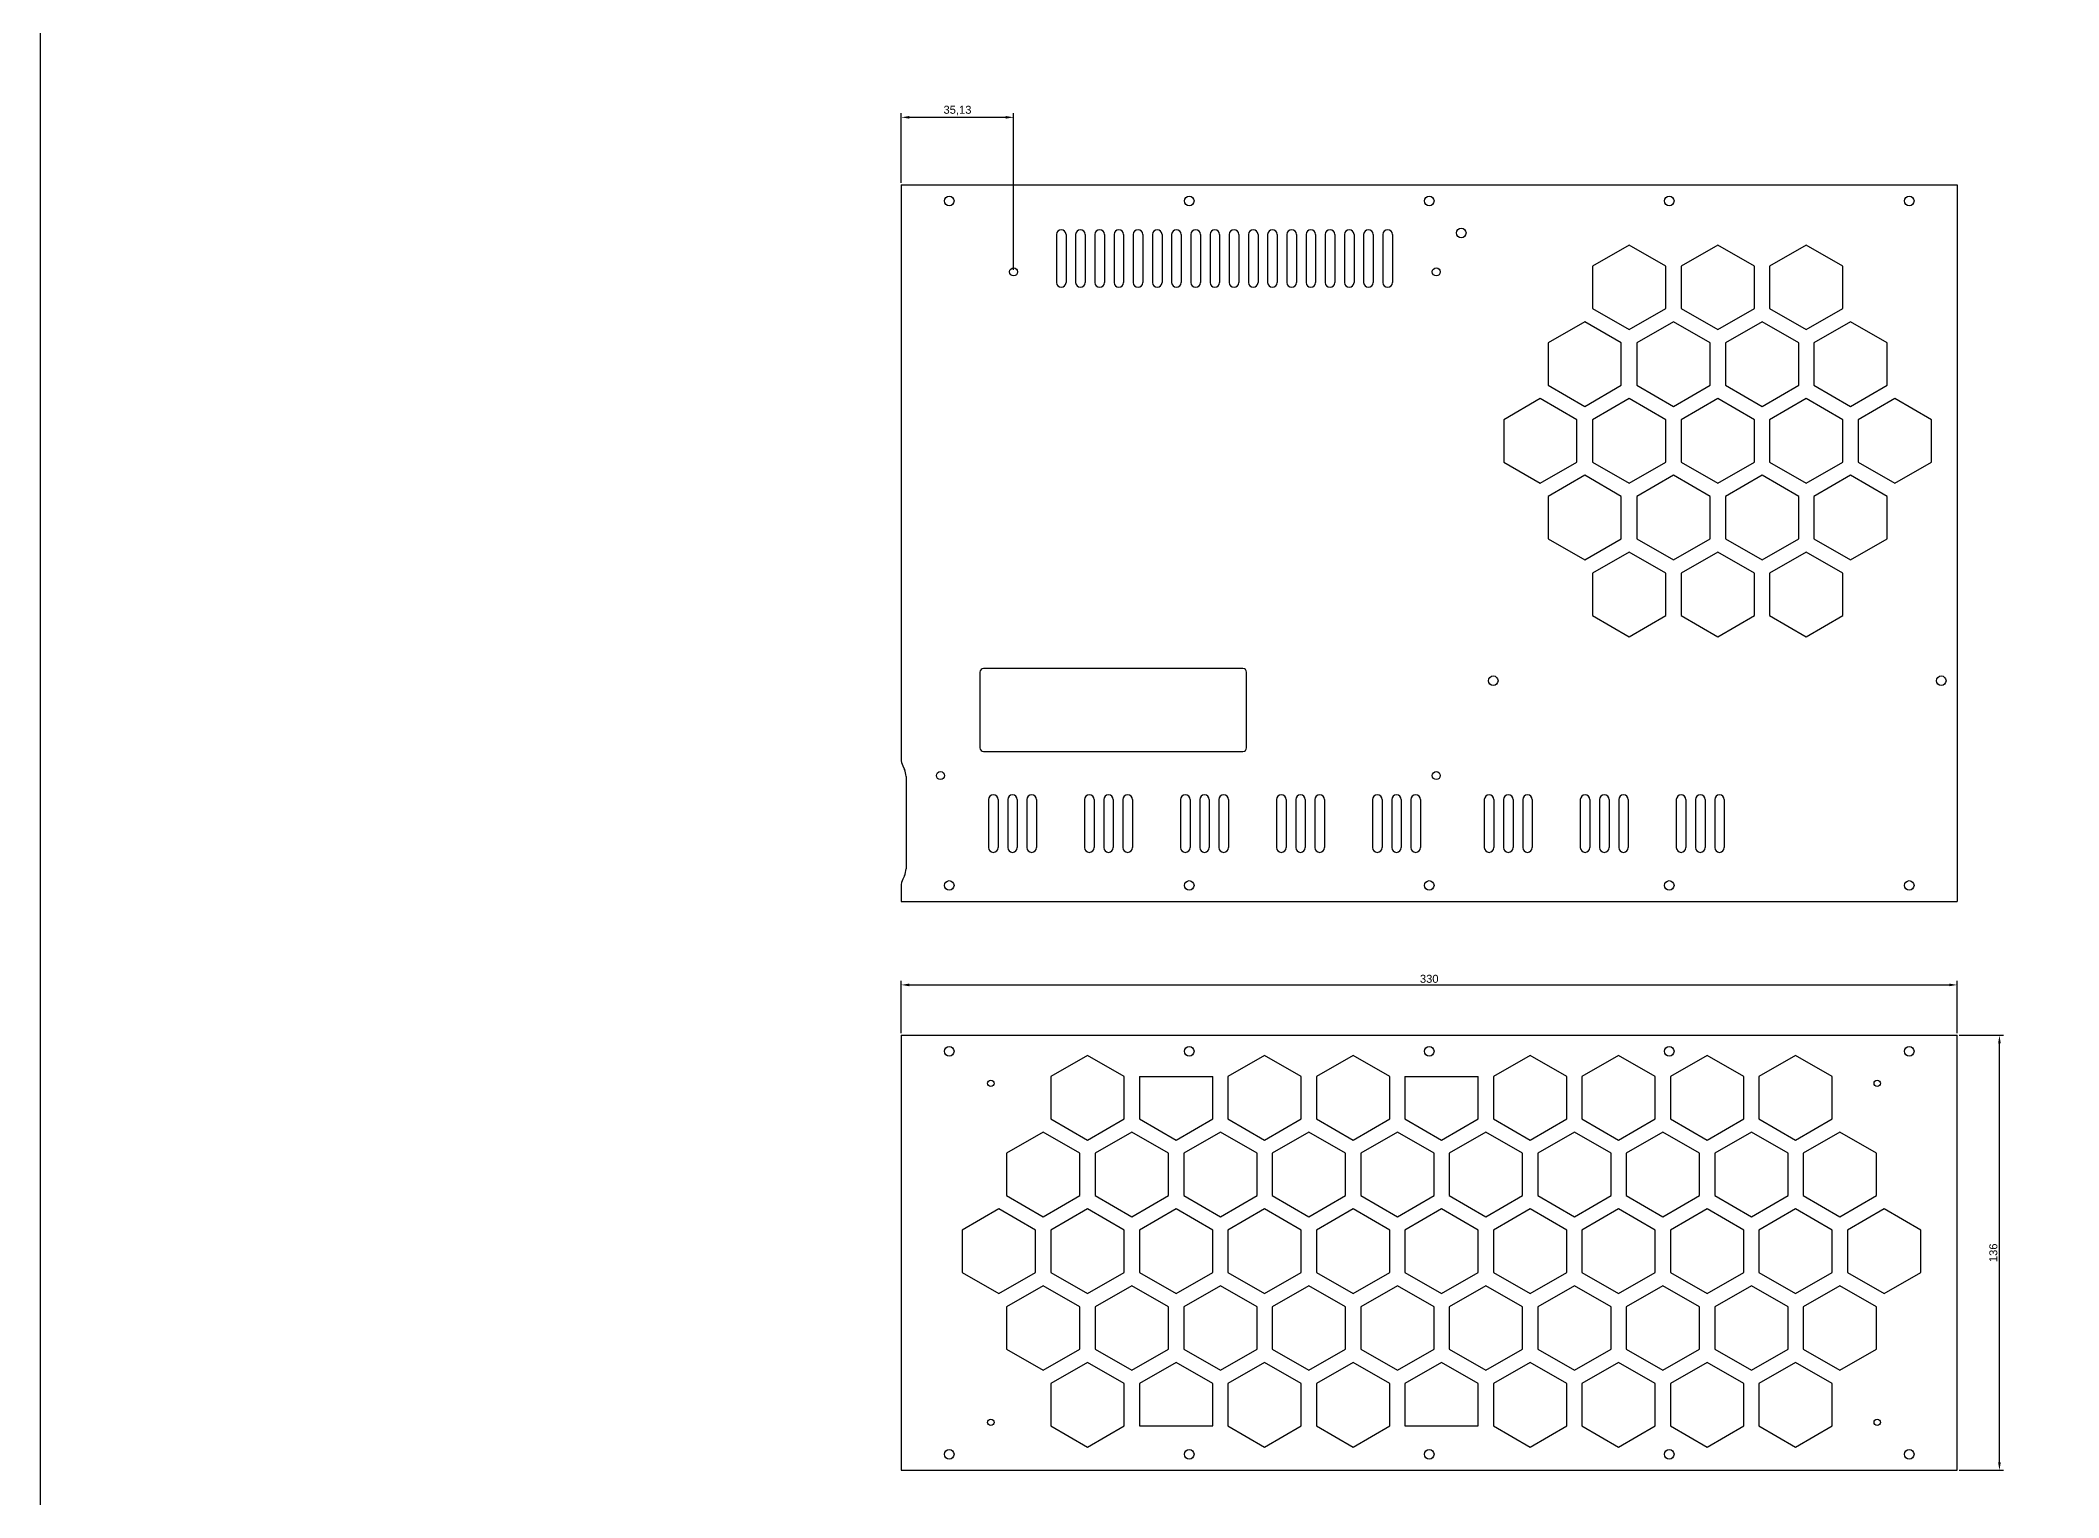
# Model space of a CAD drawing. Header units: millimetres. Extents: x 2208 to 3468, y 425 to 2580.
# Drawn here: x 2208 to 2839, y 1055 to 1510 of the extents above; entities that cross this region are included whole.
import ezdxf

# ---------------------------------------------------------------- set-up
doc = ezdxf.new("R2010")
doc.units = ezdxf.units.MM
doc.styles.get("Standard").update_dxf_attribs({"font": 'arial.ttf'})
doc.dimstyles.new('ISO-25', dxfattribs={"dimtxt": 2.5, "dimasz": 2.5, "dimexe": 1.25, "dimexo": 0.625, "dimtad": 1, "dimtxsty": 'Standard', "dimcen": 2.5, "dimadec": 0, "dimazin": 0, "dimtfac": 1, "dimtmove": 0, "dimatfit": 3, "dimfxl": 1, "dimarcsym": 0})

# ---------------------------------------------------------------- blocks, each defined once
blk = doc.blocks.new('*D54')
at = {"color": 0, "lineweight": -2, "transparency": 16777216}
for p, q in [((2807.62, 1199.12), (2821.43, 1199.12)), ((2820.18, 1065.62), (2820.18, 1196.62)), ((2807.62, 1063.12), (2821.43, 1063.12))]:
    blk.add_line(p, q, dxfattribs=at)
at = {"color": 0, "transparency": 16777216}
for points in [[(2819.76, 1196.62), (2820.6, 1196.62), (2820.18, 1199.12)], [(2819.76, 1065.62), (2820.6, 1065.62), (2820.18, 1063.12)]]:
    blk.add_solid(points, dxfattribs=at)
at = {"layer": 'Defpoints', "color": 0, "transparency": 16777216}
for p in [(2806.99, 1199.12), (2820.18, 1199.12), (2806.99, 1063.12)]:
    blk.add_point(p, dxfattribs=at)
at = {"color": 0, "transparency": 16777216, "insert": (2818.28, 1131.12), "char_height": 2.5, "attachment_point": 5, "rotation": 90}
blk.add_mtext('136', dxfattribs=at)
blk = doc.blocks.new('*D55')
at = {"color": 0, "lineweight": -2, "transparency": 16777216}
for p, q in [((2476.99, 1199.75), (2476.99, 1216.13)), ((2479.49, 1214.88), (2804.49, 1214.88)), ((2806.99, 1199.75), (2806.99, 1216.13))]:
    blk.add_line(p, q, dxfattribs=at)
at = {"color": 0, "transparency": 16777216}
for points in [[(2479.49, 1215.3), (2479.49, 1214.46), (2476.99, 1214.88)], [(2804.49, 1215.3), (2804.49, 1214.46), (2806.99, 1214.88)]]:
    blk.add_solid(points, dxfattribs=at)
at = {"layer": 'Defpoints', "color": 0, "transparency": 16777216}
for p in [(2806.99, 1214.88), (2476.99, 1199.12), (2806.99, 1199.12)]:
    blk.add_point(p, dxfattribs=at)
at = {"color": 0, "transparency": 16777216, "insert": (2641.99, 1216.78), "char_height": 2.5, "attachment_point": 5}
blk.add_mtext('330', dxfattribs=at)
blk = doc.blocks.new('*D97')
at = {"color": 0, "lineweight": -2, "transparency": 16777216}
for p, q in [((2476.99, 1465.6), (2476.99, 1487.38)), ((2479.49, 1486.13), (2509.62, 1486.13)), ((2512.12, 1438.43), (2512.12, 1487.38))]:
    blk.add_line(p, q, dxfattribs=at)
at = {"color": 0, "transparency": 16777216}
for points in [[(2479.49, 1486.54), (2479.49, 1485.71), (2476.99, 1486.13)], [(2509.62, 1486.54), (2509.62, 1485.71), (2512.12, 1486.13)]]:
    blk.add_solid(points, dxfattribs=at)
at = {"layer": 'Defpoints', "color": 0, "transparency": 16777216}
for p in [(2512.12, 1486.13), (2476.99, 1464.98), (2512.12, 1437.81)]:
    blk.add_point(p, dxfattribs=at)
at = {"color": 0, "transparency": 16777216, "insert": (2494.56, 1488.26), "char_height": 2.5, "attachment_point": 5}
blk.add_mtext('35,13', dxfattribs=at)

msp = doc.modelspace()

# ---------------------------------------------------------------- linework, layer by layer
for p, q in [((2476.99, 1464.979), (2806.99, 1464.979)), ((2476.99, 1464.979), (2476.99, 1285.493)), ((2806.99, 1464.979), (2806.99, 1240.979)), ((2525.49, 1449.495), (2525.49, 1434.495)), ((2528.49, 1449.495), (2528.49, 1434.495)), ((2531.49, 1449.495), (2531.49, 1434.495)), ((2534.49, 1449.495), (2534.49, 1434.495)), ((2537.49, 1449.495), (2537.49, 1434.495)), ((2540.49, 1449.495), (2540.49, 1434.495)), ((2543.49, 1449.495), (2543.49, 1434.495)), ((2546.49, 1449.495), (2546.49, 1434.495)), ((2549.49, 1449.495), (2549.49, 1434.495)), ((2552.49, 1449.495), (2552.49, 1434.495)), ((2555.49, 1449.495), (2555.49, 1434.495)), ((2558.49, 1449.495), (2558.49, 1434.495)), ((2561.49, 1449.495), (2561.49, 1434.495)), ((2564.49, 1449.495), (2564.49, 1434.495)), ((2567.49, 1449.495), (2567.49, 1434.495)), ((2570.49, 1449.495), (2570.49, 1434.495)), ((2573.49, 1449.495), (2573.49, 1434.495)), ((2576.49, 1449.495), (2576.49, 1434.495)), ((2579.49, 1449.495), (2579.49, 1434.495)), ((2582.49, 1449.495), (2582.49, 1434.495)), ((2585.49, 1449.495), (2585.49, 1434.495)), ((2588.49, 1449.495), (2588.49, 1434.495)), ((2591.49, 1449.495), (2591.49, 1434.495)), ((2594.49, 1449.495), (2594.49, 1434.495)), ((2597.49, 1449.495), (2597.49, 1434.495)), ((2600.49, 1449.495), (2600.49, 1434.495)), ((2603.49, 1449.495), (2603.49, 1434.495)), ((2606.49, 1449.495), (2606.49, 1434.495)), ((2609.49, 1449.495), (2609.49, 1434.495)), ((2612.49, 1449.495), (2612.49, 1434.495)), ((2615.49, 1449.495), (2615.49, 1434.495)), ((2618.49, 1449.495), (2618.49, 1434.495)), ((2621.49, 1449.495), (2621.49, 1434.495)), ((2624.49, 1449.495), (2624.49, 1434.495)), ((2627.49, 1449.495), (2627.49, 1434.495)), ((2630.49, 1449.495), (2630.49, 1434.495)), ((2704.421, 1446.208), (2692.964, 1439.593)), ((2715.877, 1439.593), (2704.421, 1446.208)), ((2732.134, 1446.208), (2720.677, 1439.593)), ((2743.59, 1439.593), (2732.134, 1446.208)), ((2759.745, 1446.208), (2748.289, 1439.593)), ((2771.201, 1439.593), (2759.745, 1446.208)), ((2692.964, 1439.593), (2692.964, 1426.365)), ((2715.877, 1426.365), (2715.877, 1439.593)), ((2720.677, 1439.593), (2720.677, 1426.365)), ((2743.59, 1426.365), (2743.59, 1439.593)), ((2748.289, 1439.593), (2748.289, 1426.365)), ((2771.201, 1426.365), (2771.201, 1439.593)), ((2692.964, 1426.365), (2704.421, 1419.75)), ((2704.421, 1419.75), (2715.877, 1426.365)), ((2720.677, 1426.365), (2732.134, 1419.75)), ((2732.134, 1419.75), (2743.59, 1426.365)), ((2748.289, 1426.365), (2759.745, 1419.75)), ((2759.745, 1419.75), (2771.201, 1426.365)), ((2690.564, 1422.208), (2679.108, 1415.593)), ((2702.021, 1415.593), (2690.564, 1422.208)), ((2718.277, 1422.208), (2706.821, 1415.593)), ((2729.734, 1415.593), (2718.277, 1422.208)), ((2745.99, 1422.208), (2734.534, 1415.593)), ((2757.446, 1415.593), (2745.99, 1422.208)), ((2773.601, 1422.208), (2762.145, 1415.593)), ((2785.058, 1415.593), (2773.601, 1422.208)), ((2679.108, 1415.593), (2679.108, 1402.365)), ((2702.021, 1402.365), (2702.021, 1415.593)), ((2706.821, 1415.593), (2706.821, 1402.365)), ((2729.734, 1402.365), (2729.734, 1415.593)), ((2734.534, 1415.593), (2734.534, 1402.365)), ((2757.446, 1402.365), (2757.446, 1415.593)), ((2762.145, 1415.593), (2762.145, 1402.365)), ((2785.058, 1402.365), (2785.058, 1415.593)), ((2679.108, 1402.365), (2690.564, 1395.75)), ((2690.564, 1395.75), (2702.021, 1402.365)), ((2706.821, 1402.365), (2718.277, 1395.75)), ((2718.277, 1395.75), (2729.734, 1402.365)), ((2734.534, 1402.365), (2745.99, 1395.75)), ((2745.99, 1395.75), (2757.446, 1402.365)), ((2762.145, 1402.365), (2773.601, 1395.75)), ((2773.601, 1395.75), (2785.058, 1402.365)), ((2676.708, 1398.208), (2665.252, 1391.593)), ((2688.164, 1391.593), (2676.708, 1398.208)), ((2704.421, 1398.208), (2692.964, 1391.593)), ((2715.877, 1391.593), (2704.421, 1398.208)), ((2732.134, 1398.208), (2720.677, 1391.593)), ((2743.59, 1391.593), (2732.134, 1398.208)), ((2759.745, 1398.208), (2748.289, 1391.593)), ((2771.201, 1391.593), (2759.745, 1398.208)), ((2787.458, 1398.208), (2776.001, 1391.593)), ((2798.914, 1391.593), (2787.458, 1398.208)), ((2665.252, 1391.593), (2665.252, 1378.365)), ((2688.164, 1378.365), (2688.164, 1391.593)), ((2692.964, 1391.593), (2692.964, 1378.365)), ((2715.877, 1378.365), (2715.877, 1391.593)), ((2720.677, 1391.593), (2720.677, 1378.365)), ((2743.59, 1378.365), (2743.59, 1391.593)), ((2748.289, 1391.593), (2748.289, 1378.365)), ((2771.201, 1378.365), (2771.201, 1391.593)), ((2776.001, 1391.593), (2776.001, 1378.365)), ((2798.914, 1378.365), (2798.914, 1391.593)), ((2665.252, 1378.365), (2676.708, 1371.75)), ((2676.708, 1371.75), (2688.164, 1378.365)), ((2692.964, 1378.365), (2704.421, 1371.75)), ((2704.421, 1371.75), (2715.877, 1378.365)), ((2720.677, 1378.365), (2732.134, 1371.75)), ((2732.134, 1371.75), (2743.59, 1378.365)), ((2748.289, 1378.365), (2759.745, 1371.75)), ((2759.745, 1371.75), (2771.201, 1378.365)), ((2776.001, 1378.365), (2787.458, 1371.75)), ((2787.458, 1371.75), (2798.914, 1378.365)), ((2690.564, 1374.208), (2679.108, 1367.593)), ((2702.021, 1367.593), (2690.564, 1374.208)), ((2718.277, 1374.208), (2706.821, 1367.593)), ((2729.734, 1367.593), (2718.277, 1374.208)), ((2745.99, 1374.208), (2734.534, 1367.593)), ((2757.446, 1367.593), (2745.99, 1374.208)), ((2773.601, 1374.208), (2762.145, 1367.593)), ((2785.058, 1367.593), (2773.601, 1374.208)), ((2679.108, 1367.593), (2679.108, 1354.365)), ((2702.021, 1354.365), (2702.021, 1367.593)), ((2706.821, 1367.593), (2706.821, 1354.365)), ((2729.734, 1354.365), (2729.734, 1367.593)), ((2734.534, 1367.593), (2734.534, 1354.365)), ((2757.446, 1354.365), (2757.446, 1367.593)), ((2762.145, 1367.593), (2762.145, 1354.365)), ((2785.058, 1354.365), (2785.058, 1367.593)), ((2679.108, 1354.365), (2690.564, 1347.75)), ((2690.564, 1347.75), (2702.021, 1354.365)), ((2704.421, 1350.208), (2692.964, 1343.593)), ((2715.877, 1343.593), (2704.421, 1350.208)), ((2706.821, 1354.365), (2718.277, 1347.75)), ((2718.277, 1347.75), (2729.734, 1354.365)), ((2732.134, 1350.208), (2720.677, 1343.593)), ((2743.59, 1343.593), (2732.134, 1350.208)), ((2734.534, 1354.365), (2745.99, 1347.75)), ((2745.99, 1347.75), (2757.446, 1354.365)), ((2759.745, 1350.208), (2748.289, 1343.593)), ((2771.201, 1343.593), (2759.745, 1350.208)), ((2762.145, 1354.365), (2773.601, 1347.75)), ((2773.601, 1347.75), (2785.058, 1354.365)), ((2692.964, 1343.593), (2692.964, 1330.365)), ((2715.877, 1330.365), (2715.877, 1343.593)), ((2720.677, 1343.593), (2720.677, 1330.365)), ((2743.59, 1330.365), (2743.59, 1343.593)), ((2748.289, 1343.593), (2748.289, 1330.365)), ((2771.201, 1330.365), (2771.201, 1343.593)), ((2692.964, 1330.365), (2704.421, 1323.75)), ((2704.421, 1323.75), (2715.877, 1330.365)), ((2720.677, 1330.365), (2732.134, 1323.75)), ((2732.134, 1323.75), (2743.59, 1330.365)), ((2748.289, 1330.365), (2759.745, 1323.75)), ((2759.745, 1323.75), (2771.201, 1330.365)), ((2501.605, 1312.648), (2501.605, 1289.01)), ((2583.789, 1313.774), (2502.731, 1313.774)), ((2584.915, 1289.01), (2584.915, 1312.648)), ((2502.731, 1287.884), (2583.789, 1287.884)), ((2477.477, 1283.342), (2478.004, 1282.236)), ((2478.49, 1280.085), (2478.49, 1251.173)), ((2504.26, 1272.829), (2504.26, 1257.829)), ((2507.26, 1272.829), (2507.26, 1257.829)), ((2510.26, 1272.829), (2510.26, 1257.829)), ((2513.26, 1272.829), (2513.26, 1257.829)), ((2516.26, 1272.829), (2516.26, 1257.829)), ((2519.26, 1272.829), (2519.26, 1257.829)), ((2534.26, 1272.829), (2534.26, 1257.829)), ((2537.26, 1272.829), (2537.26, 1257.829)), ((2540.26, 1272.829), (2540.26, 1257.829)), ((2543.26, 1272.829), (2543.26, 1257.829)), ((2546.26, 1272.829), (2546.26, 1257.829)), ((2549.26, 1272.829), (2549.26, 1257.829)), ((2564.26, 1272.829), (2564.26, 1257.829)), ((2567.26, 1272.829), (2567.26, 1257.829)), ((2570.26, 1272.829), (2570.26, 1257.829)), ((2573.26, 1272.829), (2573.26, 1257.829)), ((2576.26, 1272.829), (2576.26, 1257.829)), ((2579.26, 1272.829), (2579.26, 1257.829)), ((2594.26, 1272.829), (2594.26, 1257.829)), ((2597.26, 1272.829), (2597.26, 1257.829)), ((2600.26, 1272.829), (2600.26, 1257.829)), ((2603.26, 1272.829), (2603.26, 1257.829)), ((2606.26, 1272.829), (2606.26, 1257.829)), ((2609.26, 1272.829), (2609.26, 1257.829)), ((2624.26, 1272.829), (2624.26, 1257.829)), ((2627.26, 1272.829), (2627.26, 1257.829)), ((2630.26, 1272.829), (2630.26, 1257.829)), ((2633.26, 1272.829), (2633.26, 1257.829)), ((2636.26, 1272.829), (2636.26, 1257.829)), ((2639.26, 1272.829), (2639.26, 1257.829)), ((2659.2, 1272.829), (2659.2, 1257.829)), ((2662.2, 1272.829), (2662.2, 1257.829)), ((2665.2, 1272.829), (2665.2, 1257.829)), ((2668.2, 1272.829), (2668.2, 1257.829)), ((2671.2, 1272.829), (2671.2, 1257.829)), ((2674.2, 1272.829), (2674.2, 1257.829)), ((2689.2, 1272.829), (2689.2, 1257.829)), ((2692.2, 1272.829), (2692.2, 1257.829)), ((2695.2, 1272.829), (2695.2, 1257.829)), ((2698.2, 1272.829), (2698.2, 1257.829)), ((2701.2, 1272.829), (2701.2, 1257.829)), ((2704.2, 1272.829), (2704.2, 1257.829)), ((2719.2, 1272.829), (2719.2, 1257.829)), ((2722.2, 1272.829), (2722.2, 1257.829)), ((2725.2, 1272.829), (2725.2, 1257.829)), ((2728.2, 1272.829), (2728.2, 1257.829)), ((2731.2, 1272.829), (2731.2, 1257.829)), ((2734.2, 1272.829), (2734.2, 1257.829)), ((2478.004, 1249.022), (2477.477, 1247.916)), ((2476.99, 1245.765), (2476.99, 1240.979)), ((2476.99, 1240.979), (2806.99, 1240.979)), ((2476.99, 1199.122), (2476.99, 1063.122)), ((2476.99, 1199.122), (2806.99, 1199.122)), ((2806.99, 1063.122), (2806.99, 1199.122)), ((2535.159, 1192.851), (2523.703, 1186.236)), ((2546.616, 1186.236), (2535.159, 1192.851)), ((2590.483, 1192.851), (2579.027, 1186.236)), ((2601.94, 1186.236), (2590.483, 1192.851)), ((2618.196, 1192.851), (2606.74, 1186.236)), ((2629.653, 1186.236), (2618.196, 1192.851)), ((2673.52, 1192.851), (2662.064, 1186.236)), ((2684.977, 1186.236), (2673.52, 1192.851)), ((2701.131, 1192.851), (2689.675, 1186.236)), ((2712.588, 1186.236), (2701.131, 1192.851)), ((2728.844, 1192.851), (2717.388, 1186.236)), ((2740.301, 1186.236), (2728.844, 1192.851)), ((2756.456, 1192.851), (2744.999, 1186.236)), ((2767.912, 1186.236), (2756.456, 1192.851)), ((2523.703, 1186.236), (2523.703, 1173.007)), ((2546.616, 1173.007), (2546.616, 1186.236)), ((2551.416, 1186.236), (2551.416, 1173.007)), ((2551.416, 1186.236), (2574.329, 1186.236)), ((2574.329, 1173.007), (2574.329, 1186.236)), ((2579.027, 1186.236), (2579.027, 1173.007)), ((2601.94, 1173.007), (2601.94, 1186.236)), ((2606.74, 1186.236), (2606.74, 1173.007)), ((2629.653, 1173.007), (2629.653, 1186.236)), ((2634.351, 1186.236), (2634.351, 1173.007)), ((2634.351, 1186.236), (2657.264, 1186.236)), ((2657.264, 1173.007), (2657.264, 1186.236)), ((2662.064, 1186.236), (2662.064, 1173.007)), ((2684.977, 1173.007), (2684.977, 1186.236)), ((2689.675, 1186.236), (2689.675, 1173.007)), ((2712.588, 1173.007), (2712.588, 1186.236)), ((2717.388, 1186.236), (2717.388, 1173.007)), ((2740.301, 1173.007), (2740.301, 1186.236)), ((2744.999, 1186.236), (2744.999, 1173.007)), ((2767.912, 1173.007), (2767.912, 1186.236)), ((2521.303, 1168.851), (2509.846, 1162.236)), ((2532.759, 1162.236), (2521.303, 1168.851)), ((2523.703, 1173.007), (2535.159, 1166.393)), ((2535.159, 1166.393), (2546.616, 1173.007)), ((2549.016, 1168.851), (2537.559, 1162.236)), ((2560.472, 1162.236), (2549.016, 1168.851)), ((2551.416, 1173.007), (2562.872, 1166.393)), ((2562.872, 1166.393), (2574.329, 1173.007)), ((2576.729, 1168.851), (2565.272, 1162.236)), ((2588.185, 1162.236), (2576.729, 1168.851)), ((2579.027, 1173.007), (2590.483, 1166.393)), ((2590.483, 1166.393), (2601.94, 1173.007)), ((2604.34, 1168.851), (2592.883, 1162.236)), ((2615.796, 1162.236), (2604.34, 1168.851)), ((2606.74, 1173.007), (2618.196, 1166.393)), ((2618.196, 1166.393), (2629.653, 1173.007)), ((2632.053, 1168.851), (2620.596, 1162.236)), ((2643.509, 1162.236), (2632.053, 1168.851)), ((2634.351, 1173.007), (2645.807, 1166.393)), ((2645.807, 1166.393), (2657.264, 1173.007)), ((2659.664, 1168.851), (2648.207, 1162.236)), ((2671.12, 1162.236), (2659.664, 1168.851)), ((2662.064, 1173.007), (2673.52, 1166.393)), ((2673.52, 1166.393), (2684.977, 1173.007)), ((2687.377, 1168.851), (2675.92, 1162.236)), ((2698.833, 1162.236), (2687.377, 1168.851)), ((2689.675, 1173.007), (2701.131, 1166.393)), ((2701.131, 1166.393), (2712.588, 1173.007)), ((2714.988, 1168.851), (2703.531, 1162.236)), ((2726.444, 1162.236), (2714.988, 1168.851)), ((2717.388, 1173.007), (2728.844, 1166.393)), ((2728.844, 1166.393), (2740.301, 1173.007)), ((2742.701, 1168.851), (2731.244, 1162.236)), ((2754.157, 1162.236), (2742.701, 1168.851)), ((2744.999, 1173.007), (2756.456, 1166.393)), ((2756.456, 1166.393), (2767.912, 1173.007)), ((2770.312, 1168.851), (2758.856, 1162.236)), ((2781.768, 1162.236), (2770.312, 1168.851)), ((2509.846, 1162.236), (2509.846, 1149.007)), ((2532.759, 1149.007), (2532.759, 1162.236)), ((2537.559, 1162.236), (2537.559, 1149.007)), ((2560.472, 1149.007), (2560.472, 1162.236)), ((2565.272, 1162.236), (2565.272, 1149.007)), ((2588.185, 1149.007), (2588.185, 1162.236)), ((2592.883, 1162.236), (2592.883, 1149.007)), ((2615.796, 1149.007), (2615.796, 1162.236)), ((2620.596, 1162.236), (2620.596, 1149.007)), ((2643.509, 1149.007), (2643.509, 1162.236)), ((2648.207, 1162.236), (2648.207, 1149.007)), ((2671.12, 1149.007), (2671.12, 1162.236)), ((2675.92, 1162.236), (2675.92, 1149.007)), ((2698.833, 1149.007), (2698.833, 1162.236)), ((2703.531, 1162.236), (2703.531, 1149.007)), ((2726.444, 1149.007), (2726.444, 1162.236)), ((2731.244, 1162.236), (2731.244, 1149.007)), ((2754.157, 1149.007), (2754.157, 1162.236)), ((2758.856, 1162.236), (2758.856, 1149.007)), ((2781.768, 1149.007), (2781.768, 1162.236)), ((2509.846, 1149.007), (2521.303, 1142.393)), ((2521.303, 1142.393), (2532.759, 1149.007)), ((2537.559, 1149.007), (2549.016, 1142.393)), ((2549.016, 1142.393), (2560.472, 1149.007)), ((2565.272, 1149.007), (2576.729, 1142.393)), ((2576.729, 1142.393), (2588.185, 1149.007)), ((2592.883, 1149.007), (2604.34, 1142.393)), ((2604.34, 1142.393), (2615.796, 1149.007)), ((2620.596, 1149.007), (2632.053, 1142.393)), ((2632.053, 1142.393), (2643.509, 1149.007)), ((2648.207, 1149.007), (2659.664, 1142.393)), ((2659.664, 1142.393), (2671.12, 1149.007)), ((2675.92, 1149.007), (2687.377, 1142.393)), ((2687.377, 1142.393), (2698.833, 1149.007)), ((2703.531, 1149.007), (2714.988, 1142.393)), ((2714.988, 1142.393), (2726.444, 1149.007)), ((2731.244, 1149.007), (2742.701, 1142.393)), ((2742.701, 1142.393), (2754.157, 1149.007)), ((2758.856, 1149.007), (2770.312, 1142.393)), ((2770.312, 1142.393), (2781.768, 1149.007)), ((2507.446, 1144.851), (2495.99, 1138.236)), ((2518.903, 1138.236), (2507.446, 1144.851)), ((2535.159, 1144.851), (2523.703, 1138.236)), ((2546.616, 1138.236), (2535.159, 1144.851)), ((2562.872, 1144.851), (2551.416, 1138.236)), ((2574.329, 1138.236), (2562.872, 1144.851)), ((2590.483, 1144.851), (2579.027, 1138.236)), ((2601.94, 1138.236), (2590.483, 1144.851)), ((2618.196, 1144.851), (2606.74, 1138.236)), ((2629.653, 1138.236), (2618.196, 1144.851)), ((2645.807, 1144.851), (2634.351, 1138.236)), ((2657.264, 1138.236), (2645.807, 1144.851)), ((2673.52, 1144.851), (2662.064, 1138.236)), ((2684.977, 1138.236), (2673.52, 1144.851)), ((2701.131, 1144.851), (2689.675, 1138.236)), ((2712.588, 1138.236), (2701.131, 1144.851)), ((2728.844, 1144.851), (2717.388, 1138.236)), ((2740.301, 1138.236), (2728.844, 1144.851)), ((2756.456, 1144.851), (2744.999, 1138.236)), ((2767.912, 1138.236), (2756.456, 1144.851)), ((2784.168, 1144.851), (2772.712, 1138.236)), ((2795.625, 1138.236), (2784.168, 1144.851)), ((2495.99, 1138.236), (2495.99, 1125.007)), ((2518.903, 1125.007), (2518.903, 1138.236)), ((2523.703, 1138.236), (2523.703, 1125.007)), ((2546.616, 1125.007), (2546.616, 1138.236)), ((2551.416, 1138.236), (2551.416, 1125.007)), ((2574.329, 1125.007), (2574.329, 1138.236)), ((2579.027, 1138.236), (2579.027, 1125.007)), ((2601.94, 1125.007), (2601.94, 1138.236)), ((2606.74, 1138.236), (2606.74, 1125.007)), ((2629.653, 1125.007), (2629.653, 1138.236)), ((2634.351, 1138.236), (2634.351, 1125.007)), ((2657.264, 1125.007), (2657.264, 1138.236)), ((2662.064, 1138.236), (2662.064, 1125.007)), ((2684.977, 1125.007), (2684.977, 1138.236)), ((2689.675, 1138.236), (2689.675, 1125.007)), ((2712.588, 1125.007), (2712.588, 1138.236)), ((2717.388, 1138.236), (2717.388, 1125.007)), ((2740.301, 1125.007), (2740.301, 1138.236)), ((2744.999, 1138.236), (2744.999, 1125.007)), ((2767.912, 1125.007), (2767.912, 1138.236)), ((2772.712, 1138.236), (2772.712, 1125.007)), ((2795.625, 1125.007), (2795.625, 1138.236)), ((2495.99, 1125.007), (2507.446, 1118.393)), ((2507.446, 1118.393), (2518.903, 1125.007)), ((2523.703, 1125.007), (2535.159, 1118.393)), ((2535.159, 1118.393), (2546.616, 1125.007)), ((2551.416, 1125.007), (2562.872, 1118.393)), ((2562.872, 1118.393), (2574.329, 1125.007)), ((2579.027, 1125.007), (2590.483, 1118.393)), ((2590.483, 1118.393), (2601.94, 1125.007)), ((2606.74, 1125.007), (2618.196, 1118.393)), ((2618.196, 1118.393), (2629.653, 1125.007)), ((2634.351, 1125.007), (2645.807, 1118.393)), ((2645.807, 1118.393), (2657.264, 1125.007)), ((2662.064, 1125.007), (2673.52, 1118.393)), ((2673.52, 1118.393), (2684.977, 1125.007)), ((2689.675, 1125.007), (2701.131, 1118.393)), ((2701.131, 1118.393), (2712.588, 1125.007)), ((2717.388, 1125.007), (2728.844, 1118.393)), ((2728.844, 1118.393), (2740.301, 1125.007)), ((2744.999, 1125.007), (2756.456, 1118.393)), ((2756.456, 1118.393), (2767.912, 1125.007)), ((2772.712, 1125.007), (2784.168, 1118.393)), ((2784.168, 1118.393), (2795.625, 1125.007)), ((2521.303, 1120.851), (2509.846, 1114.236)), ((2532.759, 1114.236), (2521.303, 1120.851)), ((2549.016, 1120.851), (2537.559, 1114.236)), ((2560.472, 1114.236), (2549.016, 1120.851)), ((2576.729, 1120.851), (2565.272, 1114.236)), ((2588.185, 1114.236), (2576.729, 1120.851)), ((2604.34, 1120.851), (2592.883, 1114.236)), ((2615.796, 1114.236), (2604.34, 1120.851)), ((2632.053, 1120.851), (2620.596, 1114.236)), ((2643.509, 1114.236), (2632.053, 1120.851)), ((2659.664, 1120.851), (2648.207, 1114.236)), ((2671.12, 1114.236), (2659.664, 1120.851)), ((2687.377, 1120.851), (2675.92, 1114.236)), ((2698.833, 1114.236), (2687.377, 1120.851)), ((2714.988, 1120.851), (2703.531, 1114.236)), ((2726.444, 1114.236), (2714.988, 1120.851)), ((2742.701, 1120.851), (2731.244, 1114.236)), ((2754.157, 1114.236), (2742.701, 1120.851)), ((2770.312, 1120.851), (2758.856, 1114.236)), ((2781.768, 1114.236), (2770.312, 1120.851)), ((2509.846, 1114.236), (2509.846, 1101.007)), ((2532.759, 1101.007), (2532.759, 1114.236)), ((2537.559, 1114.236), (2537.559, 1101.007)), ((2560.472, 1101.007), (2560.472, 1114.236)), ((2565.272, 1114.236), (2565.272, 1101.007)), ((2588.185, 1101.007), (2588.185, 1114.236)), ((2592.883, 1114.236), (2592.883, 1101.007)), ((2615.796, 1101.007), (2615.796, 1114.236)), ((2620.596, 1114.236), (2620.596, 1101.007)), ((2643.509, 1101.007), (2643.509, 1114.236)), ((2648.207, 1114.236), (2648.207, 1101.007)), ((2671.12, 1101.007), (2671.12, 1114.236)), ((2675.92, 1114.236), (2675.92, 1101.007)), ((2698.833, 1101.007), (2698.833, 1114.236)), ((2703.531, 1114.236), (2703.531, 1101.007)), ((2726.444, 1101.007), (2726.444, 1114.236)), ((2731.244, 1114.236), (2731.244, 1101.007)), ((2754.157, 1101.007), (2754.157, 1114.236)), ((2758.856, 1114.236), (2758.856, 1101.007)), ((2781.768, 1101.007), (2781.768, 1114.236)), ((2509.846, 1101.007), (2521.303, 1094.393)), ((2521.303, 1094.393), (2532.759, 1101.007)), ((2537.559, 1101.007), (2549.016, 1094.393)), ((2549.016, 1094.393), (2560.472, 1101.007)), ((2565.272, 1101.007), (2576.729, 1094.393)), ((2576.729, 1094.393), (2588.185, 1101.007)), ((2592.883, 1101.007), (2604.34, 1094.393)), ((2604.34, 1094.393), (2615.796, 1101.007)), ((2620.596, 1101.007), (2632.053, 1094.393)), ((2632.053, 1094.393), (2643.509, 1101.007)), ((2648.207, 1101.007), (2659.664, 1094.393)), ((2659.664, 1094.393), (2671.12, 1101.007)), ((2675.92, 1101.007), (2687.377, 1094.393)), ((2687.377, 1094.393), (2698.833, 1101.007)), ((2703.531, 1101.007), (2714.988, 1094.393)), ((2714.988, 1094.393), (2726.444, 1101.007)), ((2731.244, 1101.007), (2742.701, 1094.393)), ((2742.701, 1094.393), (2754.157, 1101.007)), ((2758.856, 1101.007), (2770.312, 1094.393)), ((2770.312, 1094.393), (2781.768, 1101.007)), ((2535.159, 1096.851), (2523.703, 1090.236)), ((2546.616, 1090.236), (2535.159, 1096.851)), ((2562.872, 1096.851), (2551.416, 1090.236)), ((2574.329, 1090.236), (2562.872, 1096.851)), ((2590.483, 1096.851), (2579.027, 1090.236)), ((2601.94, 1090.236), (2590.483, 1096.851)), ((2618.196, 1096.851), (2606.74, 1090.236)), ((2629.653, 1090.236), (2618.196, 1096.851)), ((2645.807, 1096.851), (2634.351, 1090.236)), ((2657.264, 1090.236), (2645.807, 1096.851)), ((2673.52, 1096.851), (2662.064, 1090.236)), ((2684.977, 1090.236), (2673.52, 1096.851)), ((2701.131, 1096.851), (2689.675, 1090.236)), ((2712.588, 1090.236), (2701.131, 1096.851)), ((2728.844, 1096.851), (2717.388, 1090.236)), ((2740.301, 1090.236), (2728.844, 1096.851)), ((2756.456, 1096.851), (2744.999, 1090.236)), ((2767.912, 1090.236), (2756.456, 1096.851)), ((2523.703, 1090.236), (2523.703, 1077.007)), ((2546.616, 1077.007), (2546.616, 1090.236)), ((2551.416, 1090.236), (2551.416, 1077.007)), ((2574.329, 1077.007), (2574.329, 1090.236)), ((2579.027, 1090.236), (2579.027, 1077.007)), ((2601.94, 1077.007), (2601.94, 1090.236)), ((2606.74, 1090.236), (2606.74, 1077.007)), ((2629.653, 1077.007), (2629.653, 1090.236)), ((2634.351, 1090.236), (2634.351, 1077.007)), ((2657.264, 1077.007), (2657.264, 1090.236)), ((2662.064, 1090.236), (2662.064, 1077.007)), ((2684.977, 1077.007), (2684.977, 1090.236)), ((2689.675, 1090.236), (2689.675, 1077.007)), ((2712.588, 1077.007), (2712.588, 1090.236)), ((2717.388, 1090.236), (2717.388, 1077.007)), ((2740.301, 1077.007), (2740.301, 1090.236)), ((2744.999, 1090.236), (2744.999, 1077.007)), ((2767.912, 1077.007), (2767.912, 1090.236)), ((2523.703, 1077.007), (2535.159, 1070.393)), ((2535.159, 1070.393), (2546.616, 1077.007)), ((2551.416, 1077.007), (2574.329, 1077.007)), ((2579.027, 1077.007), (2590.483, 1070.393)), ((2590.483, 1070.393), (2601.94, 1077.007)), ((2606.74, 1077.007), (2618.196, 1070.393)), ((2618.196, 1070.393), (2629.653, 1077.007)), ((2634.351, 1077.007), (2657.264, 1077.007)), ((2662.064, 1077.007), (2673.52, 1070.393)), ((2673.52, 1070.393), (2684.977, 1077.007)), ((2689.675, 1077.007), (2701.131, 1070.393)), ((2701.131, 1070.393), (2712.588, 1077.007)), ((2717.388, 1077.007), (2728.844, 1070.393)), ((2728.844, 1070.393), (2740.301, 1077.007)), ((2744.999, 1077.007), (2756.456, 1070.393)), ((2756.456, 1070.393), (2767.912, 1077.007)), ((2476.99, 1063.122), (2806.99, 1063.122))]:
    msp.add_line(p, q)
msp.add_lwpolyline([(2207.972, 2580.405), (3468.29, 2580.405), (3468.29, 424.76), (2207.972, 424.76)], close=True)
for centre, radius in [((2491.99, 1459.979), 1.5), ((2566.99, 1459.979), 1.5), ((2641.99, 1459.979), 1.5), ((2716.99, 1459.979), 1.5), ((2791.99, 1459.979), 1.5), ((2651.99, 1449.979), 1.5), ((2512.12, 1437.809), 1.25), ((2644.2, 1437.809), 1.25), ((2661.99, 1309.979), 1.5), ((2801.99, 1309.979), 1.5), ((2489.26, 1280.329), 1.25), ((2644.2, 1280.329), 1.25), ((2491.99, 1245.979), 1.5), ((2566.99, 1245.979), 1.5), ((2641.99, 1245.979), 1.5), ((2716.99, 1245.979), 1.5), ((2791.99, 1245.979), 1.5), ((2491.99, 1194.122), 1.5), ((2566.99, 1194.122), 1.5), ((2641.99, 1194.122), 1.5), ((2716.99, 1194.122), 1.5), ((2791.99, 1194.122), 1.5), ((2504.99, 1184.122), 1), ((2781.99, 1184.122), 1), ((2504.99, 1078.122), 1), ((2781.99, 1078.122), 1), ((2491.99, 1068.122), 1.5), ((2566.99, 1068.122), 1.5), ((2641.99, 1068.122), 1.5), ((2716.99, 1068.122), 1.5), ((2791.99, 1068.122), 1.5)]:
    msp.add_circle(centre, radius)
for centre, radius, start, end in [((2526.99, 1449.495), 1.5, 0, 180), ((2532.99, 1449.495), 1.5, 0, 180), ((2538.99, 1449.495), 1.5, 0, 180), ((2544.99, 1449.495), 1.5, 0, 180), ((2550.99, 1449.495), 1.5, 0, 180), ((2556.99, 1449.495), 1.5, 0, 180), ((2562.99, 1449.495), 1.5, 0, 180), ((2568.99, 1449.495), 1.5, 0, 180), ((2574.99, 1449.495), 1.5, 0, 180), ((2580.99, 1449.495), 1.5, 0, 180), ((2586.99, 1449.495), 1.5, 0, 180), ((2592.99, 1449.495), 1.5, 0, 180), ((2598.99, 1449.495), 1.5, 0, 180), ((2604.99, 1449.495), 1.5, 0, 180), ((2610.99, 1449.495), 1.5, 0, 180), ((2616.99, 1449.495), 1.5, 0, 180), ((2622.99, 1449.495), 1.5, 0, 180), ((2628.99, 1449.495), 1.5, 0, 180), ((2526.99, 1434.495), 1.5, 180, 0), ((2532.99, 1434.495), 1.5, 180, 0), ((2538.99, 1434.495), 1.5, 180, 0), ((2544.99, 1434.495), 1.5, 180, 0), ((2550.99, 1434.495), 1.5, 180, 0), ((2556.99, 1434.495), 1.5, 180, 0), ((2562.99, 1434.495), 1.5, 180, 0), ((2568.99, 1434.495), 1.5, 180, 0), ((2574.99, 1434.495), 1.5, 180, 0), ((2580.99, 1434.495), 1.5, 180, 0), ((2586.99, 1434.495), 1.5, 180, 0), ((2592.99, 1434.495), 1.5, 180, 0), ((2598.99, 1434.495), 1.5, 180, 0), ((2604.99, 1434.495), 1.5, 180, 0), ((2610.99, 1434.495), 1.5, 180, 0), ((2616.99, 1434.495), 1.5, 180, 0), ((2622.99, 1434.495), 1.5, 180, 0), ((2628.99, 1434.495), 1.5, 180, 0), ((2502.731, 1312.648), 1.126, 90, 180), ((2583.789, 1312.648), 1.126, 0, 90), ((2502.731, 1289.01), 1.126, 180, 270), ((2583.789, 1289.01), 1.126, 270, 0), ((2481.99, 1285.493), 5, 180, 205.483235), ((2473.49, 1280.085), 5, 0, 25.483235), ((2505.76, 1272.829), 1.5, 0, 180), ((2511.76, 1272.829), 1.5, 0, 180), ((2517.76, 1272.829), 1.5, 0, 180), ((2535.76, 1272.829), 1.5, 0, 180), ((2541.76, 1272.829), 1.5, 0, 180), ((2547.76, 1272.829), 1.5, 0, 180), ((2565.76, 1272.829), 1.5, 0, 180), ((2571.76, 1272.829), 1.5, 0, 180), ((2577.76, 1272.829), 1.5, 0, 180), ((2595.76, 1272.829), 1.5, 0, 180), ((2601.76, 1272.829), 1.5, 0, 180), ((2607.76, 1272.829), 1.5, 0, 180), ((2625.76, 1272.829), 1.5, 0, 180), ((2631.76, 1272.829), 1.5, 0, 180), ((2637.76, 1272.829), 1.5, 0, 180), ((2660.7, 1272.829), 1.5, 0, 180), ((2666.7, 1272.829), 1.5, 0, 180), ((2672.7, 1272.829), 1.5, 0, 180), ((2690.7, 1272.829), 1.5, 0, 180), ((2696.7, 1272.829), 1.5, 0, 180), ((2702.7, 1272.829), 1.5, 0, 180), ((2720.7, 1272.829), 1.5, 0, 180), ((2726.7, 1272.829), 1.5, 0, 180), ((2732.7, 1272.829), 1.5, 0, 180), ((2505.76, 1257.829), 1.5, 180, 0), ((2511.76, 1257.829), 1.5, 180, 0), ((2517.76, 1257.829), 1.5, 180, 0), ((2535.76, 1257.829), 1.5, 180, 0), ((2541.76, 1257.829), 1.5, 180, 0), ((2547.76, 1257.829), 1.5, 180, 0), ((2565.76, 1257.829), 1.5, 180, 0), ((2571.76, 1257.829), 1.5, 180, 0), ((2577.76, 1257.829), 1.5, 180, 0), ((2595.76, 1257.829), 1.5, 180, 0), ((2601.76, 1257.829), 1.5, 180, 0), ((2607.76, 1257.829), 1.5, 180, 0), ((2625.76, 1257.829), 1.5, 180, 0), ((2631.76, 1257.829), 1.5, 180, 0), ((2637.76, 1257.829), 1.5, 180, 0), ((2660.7, 1257.829), 1.5, 180, 0), ((2666.7, 1257.829), 1.5, 180, 0), ((2672.7, 1257.829), 1.5, 180, 0), ((2690.7, 1257.829), 1.5, 180, 0), ((2696.7, 1257.829), 1.5, 180, 0), ((2702.7, 1257.829), 1.5, 180, 0), ((2720.7, 1257.829), 1.5, 180, 0), ((2726.7, 1257.829), 1.5, 180, 0), ((2732.7, 1257.829), 1.5, 180, 0), ((2473.49, 1251.173), 5, 334.516765, 0), ((2481.99, 1245.765), 5, 154.516765, 180)]:
    msp.add_arc(centre, radius, start, end)

# ---------------------------------------------------------------- dimensions: what is measured, and where the dimension line sits
for base, p1, p2, picture, middle in [((2512.12, 1486.128), (2476.99, 1464.979), (2512.12, 1437.809), '*D97', (2494.555, 1488.255)), ((2806.99, 1214.879), (2476.99, 1199.122), (2806.99, 1199.122), '*D55', (2641.99, 1216.781))]:
    dim = msp.add_linear_dim(base=base, p1=p1, p2=p2, dimstyle='ISO-25')
    dim.commit()
    dim.dimension.update_dxf_attribs({"geometry": picture, "text_midpoint": middle})
dim = msp.add_linear_dim(base=(2820.18, 1199.122), p1=(2806.99, 1063.122), p2=(2806.99, 1199.122), angle=90, dimstyle='ISO-25')
dim.commit()
dim.dimension.update_dxf_attribs({"geometry": '*D54', "text_midpoint": (2818.278, 1131.122)})

doc.saveas('drawing.dxf')
